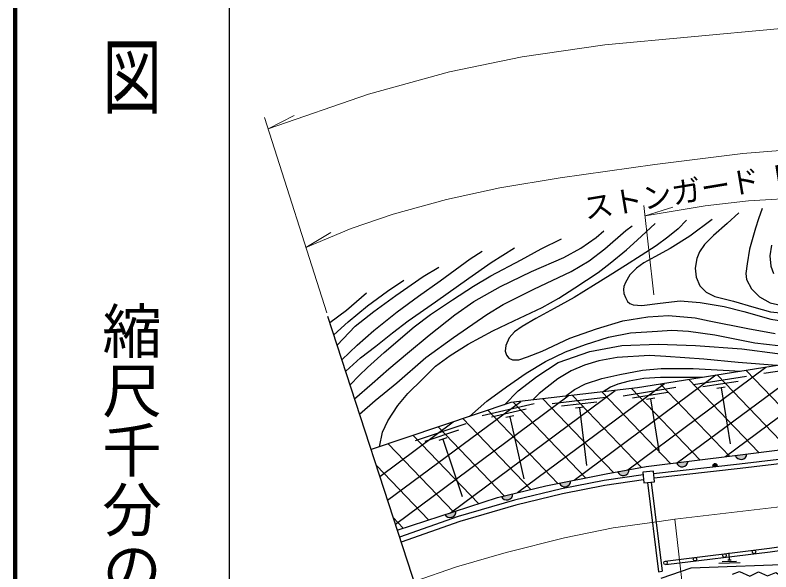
# Model space of a CAD drawing. Units: millimetres at full size, sheet at 1:1000; details may follow other scales. Extents: x 40000 to 680000, y 20000 to 380000.
# Drawn here: x 40000 to 103603, y 268232 to 315068 of the extents above; entities that cross this region are included whole.
import ezdxf
from ezdxf.enums import TextEntityAlignment as Align

# ---------------------------------------------------------------- set-up
doc = ezdxf.new("R2010")
doc.units = ezdxf.units.MM
doc.header["$LTSCALE"] = 1000
doc.linetypes.add('CHAIN', pattern=[18.5, 12, -1.5, 3.5, -1.5])
for name, color, linetype, lineweight in [('M-BGD', 7, 'Continuous', 25), ('M-BMK', 2, 'CHAIN', 13), ('M-BMK-OTRS', 5, 'Continuous', 25), ('M-STR-HTXT', 7, 'Continuous', 13), ('M-TTL', 2, 'Continuous', 140), ('M-TTL-BAND', 7, 'Continuous', 25)]:
    doc.layers.add(name, color=color, linetype=linetype, lineweight=lineweight)
doc.styles.add('@ＭＳ ゴシック', font='')
doc.styles.add('ＭＳ ゴシック', font='')
doc.styles.get('@ＭＳ ゴシック').set_extended_font_data('@MS Gothic')
doc.styles.get('ＭＳ ゴシック').set_extended_font_data('MS Gothic')

msp = doc.modelspace()

# ---------------------------------------------------------------- hatches: boundary and pattern name
at = {"layer": 'M-BGD'}
for points in [[(101592, 278162), (100609, 278038, 0.82183)], [(96631, 277537), (95648, 277413, 0.82183)], [(98704, 277067), (99103, 277112, 0.4608), (98876, 277323, 0.4608)], [(91682, 276837), (90706, 276662, 0.82183)], [(86771, 275896), (85800, 275701, 0.82183)], [(81892, 274808), (80929, 274576, 0.82183)], [(77109, 273362), (76167, 273055, 0.82183)]]:
    msp.add_hatch(color=256, dxfattribs=at).paths.add_polyline_path(points)

# ---------------------------------------------------------------- linework, layer by layer
for p, q in [((99787, 277934), (111500, 286631)), ((95745, 277425), (107406, 286082)), ((107464, 285614), (103020, 284907)), ((91571, 276817), (103185, 285440)), ((107531, 278901), (101516, 285174)), ((87051, 275951), (98970, 284801)), ((102581, 278284), (96707, 284410)), ((101538, 284672), (97094, 283965)), ((105056, 278593), (99112, 284792)), ((82281, 274901), (94646, 284082)), ((95613, 283729), (91169, 283023)), ((100107, 277975), (94303, 284027)), ((100845, 284258), (97882, 283787)), ((99756, 283781), (99065, 283671)), ((99411, 283726), (100164, 278990)), ((72001, 272251), (86531, 283039)), ((76653, 273213), (90512, 283504)), ((92709, 277020), (86898, 283082)), ((95163, 277351), (89389, 283373)), ((97635, 277663), (91881, 283663)), ((94919, 283315), (91957, 282844)), ((71348, 274257), (82550, 282574)), ((88009, 276143), (81914, 282500)), ((90344, 276598), (84406, 282791)), ((89671, 282902), (85202, 282380)), ((88961, 282517), (85982, 282169)), ((93831, 282838), (93139, 282729)), ((93485, 282784), (94208, 278239)), ((83687, 282374), (79300, 281372)), ((85684, 275678), (79787, 281828)), ((83022, 281914), (80098, 281247)), ((87854, 282086), (87159, 282005)), ((87506, 282045), (88075, 277176)), ((83400, 275170), (77691, 281124)), ((81968, 281366), (81286, 281210)), ((81627, 281288), (82820, 276059)), ((70695, 276263), (76872, 280849)), ((77938, 280680), (73672, 279248)), ((77323, 280157), (74479, 279202)), ((81148, 274629), (75595, 280421)), ((79002, 273978), (73499, 279717)), ((76328, 279506), (75664, 279284)), ((75996, 279395), (77613, 274577)), ((76890, 273291), (71402, 279013)), ((74778, 272603), (70400, 277169)), ((93219, 275754), (94133, 268247)), ((93539, 275784), (94453, 268286)), ((72666, 271916), (71824, 272795)), ((100107, 269238), (100084, 269837)), ((99512, 269095), (100711, 269140)), ((99967, 269232), (100247, 269243)), ((99216, 268964), (101015, 269031)), ((94133, 268247), (94453, 268286))]:
    msp.add_line(p, q, dxfattribs=at)
for points in [[(220426, 312172), (214670, 311354), (195551, 313556), (185485, 311241), (176560, 306434), (166609, 300780), (155814, 295728), (149221, 293007), (136912, 288113), (133264, 287202), (115895, 287220), (106255, 285928), (92382, 283722), (81724, 282478), (69958, 278529)], [(93736, 276498), (100963, 277325), (114191, 278887), (124238, 280222), (131402, 281736), (138391, 283663), (144043, 285741), (150320, 288476), (156820, 292006), (162439, 295377), (166157, 297659), (170635, 299823), (174701, 301674), (178174, 303105), (182753, 304673), (187011, 305973), (192013, 307236), (195961, 308006), (200540, 308685), (204546, 309163)], [(93770, 276130), (101006, 276958), (114237, 278521), (124301, 279858), (131489, 281377), (138504, 283311), (144180, 285398), (150482, 288144), (157003, 291685), (162630, 295061), (166335, 297334), (170792, 299489), (174848, 301335), (178304, 302759), (182867, 304322), (187110, 305617), (192094, 306875), (196024, 307641), (200589, 308318), (204581, 308795)], [(94718, 269140), (103499, 270228), (113573, 271657), (118512, 272492), (121186, 272593), (124745, 273086), (130243, 274144), (136262, 275674), (142702, 277945), (147825, 279863), (153195, 282311), (156978, 284312), (163016, 287789), (169967, 291799), (172788, 293154), (179432, 295963), (184332, 297588), (187837, 298738), (188151, 298676)], [(100899, 298448), (99932, 297528), (98785, 296520), (98005, 295765), (97596, 295154), (97374, 294592), (97235, 293778), (97314, 293011), (97621, 292299), (98161, 291768), (98892, 291411), (100453, 290996), (102180, 290498), (103562, 290094), (104941, 289960)], [(102866, 298791), (102548, 297943), (102303, 297159), (101810, 295388), (101593, 294151), (101488, 293327), (101561, 292835), (101959, 292034), (102647, 291369), (103530, 290862), (104775, 290587)], [(96494, 297825), (95787, 297102), (94921, 296379), (93962, 295657), (92692, 294850), (91364, 294007), (90078, 293182), (88682, 292315), (87043, 291318), (85369, 290392), (83820, 289558), (82663, 288883), (82037, 288437), (81590, 287923), (81301, 287276), (81238, 286810), (81345, 286450), (81560, 286220), (81871, 286058), (82381, 286058), (83116, 286309), (84361, 286810), (86675, 287904), (88938, 288678), (91148, 289339), (93258, 289680), (94997, 289788), (97237, 289605), (98403, 289351), (101656, 288710), (103960, 288286)], [(98675, 297869), (96775, 296465), (95135, 295429), (93850, 294739), (92915, 294234), (92295, 293773), (91744, 293232), (91358, 292588), (91230, 292241), (91186, 291975), (91230, 291652), (91370, 291303), (91542, 290987), (91730, 290810), (92012, 290690), (92739, 290630), (94275, 290844), (95975, 291023), (97640, 290901), (99665, 290570), (101325, 290125), (103599, 289485), (105382, 289197)], [(68995, 281489), (70308, 282639), (72113, 284136), (74573, 286268), (76888, 287937), (79704, 289891), (81077, 290723), (83650, 292020), (86782, 293507), (88297, 294386), (89629, 295395), (91384, 296938), (91931, 297342)], [(70655, 278763), (70923, 279998), (71378, 280932), (72207, 282216), (73041, 283230), (74275, 284453), (75390, 285535), (76622, 286426), (78126, 287395), (80200, 288515), (81970, 289355), (84360, 290483), (85744, 291261), (87109, 292113), (89081, 293423), (90067, 294215), (91440, 295320), (92352, 296139), (93861, 297542)], [(68568, 282801), (70036, 284074), (71458, 285316), (73011, 286633), (74855, 288142), (77005, 289865), (78618, 290981), (80837, 292249), (83461, 293490), (86189, 294672), (87600, 295476), (88896, 296364), (89554, 296917)], [(68188, 283967), (68964, 284750), (69647, 285415), (71059, 286693), (73571, 288840), (74957, 289874), (76802, 291104), (78577, 292278), (80039, 293126), (82575, 294482), (84284, 295400), (85993, 296254)], [(67506, 286065), (68777, 287297), (70200, 288530), (72141, 290098), (73960, 291417), (75759, 292715), (78293, 294553), (79310, 295200)], [(67818, 285106), (69053, 286235), (70365, 287222), (71754, 288338), (73079, 289337), (75380, 290958), (78182, 292940), (80076, 294245), (82015, 295485)], [(103665, 295727), (103519, 294826), (103600, 293963), (103826, 293335)], [(94755, 268842), (103541, 269911), (113622, 271341), (118545, 272173), (121214, 272274), (124797, 272771), (130313, 273832), (136354, 275368), (142657, 277416), (147948, 279567), (153337, 282024), (157132, 284032), (163176, 287512), (170116, 291516), (172920, 292862), (177488, 294794)], [(67105, 287297), (68623, 288894), (70201, 290148), (72045, 291490), (74346, 293093), (75648, 293874)], [(66824, 288161), (68037, 289253), (69661, 290606), (71327, 291842), (72702, 292775)], [(66483, 289208), (67875, 290262), (69577, 291710)], [(78238, 281307), (79702, 282579), (81346, 283811), (82999, 284938), (84637, 285940), (86309, 286745), (87998, 287371), (89948, 287966), (91796, 288336), (94050, 288495), (95260, 288575), (96683, 288478), (98883, 288187), (100555, 287830), (102247, 287502), (104229, 287264)], [(81184, 282297), (82337, 283455), (83903, 284673), (85690, 285850), (88364, 286776), (91063, 287289), (94129, 287384), (97263, 287274), (101155, 287006), (104156, 286605), (105865, 286303), (107096, 286041)], [(104095, 285585), (100836, 285837), (97946, 286113), (94759, 286363), (93396, 286429), (90676, 286275), (89135, 285986), (87929, 285620), (86799, 285136), (85662, 284483), (84782, 283769), (84101, 283226), (83562, 282692)], [(86332, 283016), (87065, 283588), (88007, 284042), (89381, 284492), (90903, 284849), (92804, 285205), (94359, 285336), (97065, 285336), (99580, 285200), (101073, 285104)], [(97839, 284590), (94325, 284590), (92919, 284488), (91666, 284279), (90722, 284013), (90117, 283768), (89480, 283383)], [(72163, 271752), (80596, 274497), (84670, 275475), (89738, 276489), (93120, 277094), (100781, 278060), (115256, 279865)], [(94366, 267702), (96893, 268576), (106003, 268919), (113117, 270247), (118682, 269298), (126590, 270371), (132861, 271884), (134419, 272451), (145583, 278338), (145666, 278639)], [(92841, 276406), (89566, 275913), (85974, 275219), (82018, 274269), (77282, 272893), (72359, 271150)], [(92880, 275977), (89638, 275489), (86065, 274798), (82128, 273854), (77414, 272484), (72492, 270741)], [(100362, 268046), (100975, 268258), (101823, 267881), (102566, 268246), (103309, 267893), (104021, 268187), (104553, 267833), (105299, 268057), (106002, 267720), (106581, 267650), (106902, 266758)]]:
    msp.add_lwpolyline(points, dxfattribs=at)
msp.add_lwpolyline([(92903, 275726), (93799, 275807), (93717, 276704), (92821, 276622)], close=True, dxfattribs=at)
for centre in [(99699, 269606), (102180, 269913), (94737, 268991), (97218, 269298)]:
    msp.add_circle(centre, 150, dxfattribs=at)
for centre, radius, start, end in [((101088, 278197), 505, 198.3587, 356.01689), ((96127, 277572), 505, 198.3587, 356.01689), ((98900, 277121), 203, 357.57255, 195.49594), ((91177, 276846), 505, 201.30669, 358.96488), ((86266, 275894), 505, 202.48487, 0.14306), ((81387, 274787), 505, 204.67864, 2.33683), ((76607, 273302), 505, 209.196, 6.85419)]:
    msp.add_arc(centre, radius, start, end, dxfattribs=at)
at = {"layer": 'M-BMK'}
msp.add_lwpolyline([(73569, 267431), (77147, 268646), (81326, 269869), (86233, 271093), (90338, 271949), (94207, 272484), (95518, 272675), (119034, 275454)], dxfattribs=at)
at = {"layer": 'M-BMK-OTRS'}
msp.add_line((81249, 243830), (66314, 289726), dxfattribs=at)
at = {"layer": 'M-STR-HTXT'}
for p, q in [((61295, 305497), (63482, 306613)), ((66219, 290019), (60992, 306450)), ((93754, 291524), (92923, 299051)), ((93017, 298178), (95359, 298915)), ((64470, 295515), (66578, 296774)), ((95518, 272675), (98644, 245539))]:
    msp.add_line(p, q, dxfattribs=at)
for points in [[(61295, 305497), (69729, 308406), (76563, 310292), (82668, 311568), (89620, 312567), (104150, 313922), (110116, 314401), (112719, 314861), (120105, 316563), (124934, 317981), (128720, 319219), (134630, 321608), (140256, 324101), (145802, 327104), (151246, 330350), (153945, 331823), (159787, 334704), (165321, 336963), (171298, 339094), (176767, 340674), (183907, 342290), (189229, 343210), (194624, 343781), (204384, 344299)], [(147591, 316490), (142348, 313604), (138372, 311756), (135099, 310333), (131474, 309013), (126742, 307430), (121764, 306147), (116717, 305128), (111739, 304284), (106479, 303842), (101255, 303438), (93850, 302489), (85882, 301379), (80798, 300536), (76293, 299569), (71827, 298321), (68291, 297125), (64470, 295515)], [(93020, 298179), (98066, 299021), (101729, 299440), (106456, 299727), (111637, 300179), (114218, 300549), (117633, 301375)]]:
    msp.add_lwpolyline(points, dxfattribs=at)
at = {"layer": 'M-TTL'}
msp.add_line((40000, 380000), (40000, 20000), dxfattribs=at)
at = {"layer": 'M-TTL-BAND'}
msp.add_line((58000, 370000), (58000, 20000), dxfattribs=at)

# ---------------------------------------------------------------- texts
at = {"layer": 'M-STR-HTXT', "style": 'ＭＳ ゴシック'}
msp.add_text('ストンガード L=25.0', height=1833, rotation=9.47, dxfattribs=at).set_placement((88093, 297357), align=Align.BOTTOM_LEFT)
at = {"layer": 'M-TTL-BAND', "style": '@ＭＳ ゴシック', "width": 1.4}
msp.add_text('平  面  図', height=3666, rotation=270, dxfattribs=at).set_placement((49777, 306475), align=Align.MIDDLE_RIGHT)
at = {"layer": 'M-TTL-BAND', "style": '@ＭＳ ゴシック'}
msp.add_text('縮尺千分の一', height=3666, rotation=270, dxfattribs=at).set_placement((49777, 261030), align=Align.MIDDLE_RIGHT)

doc.saveas('drawing.dxf')
